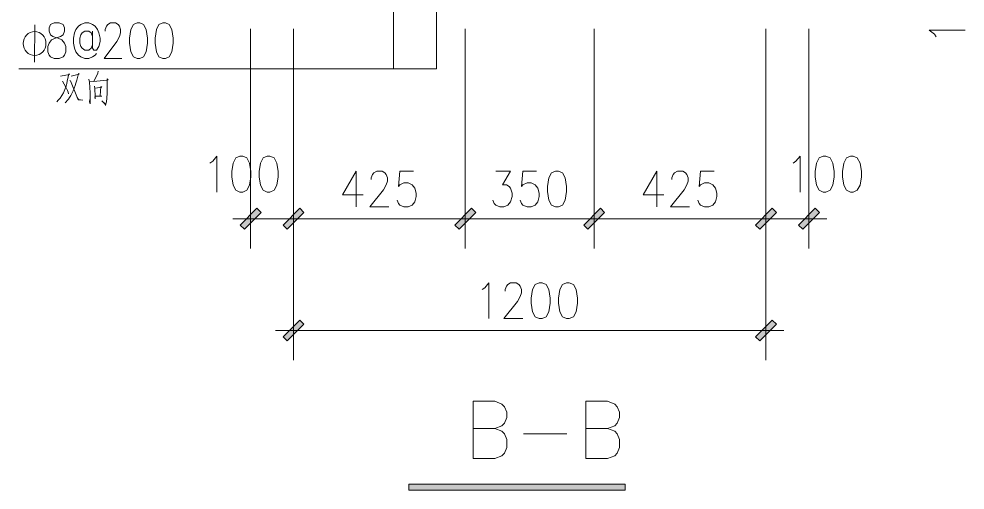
# Model space of a CAD drawing. Header units: millimetres. Extents: x 0 to 586, y 0 to 414.
# Drawn here: x 168.7 to 246.9, y 256.3 to 295.2 of the extents above; entities that cross this region are included whole.
import ezdxf

# ---------------------------------------------------------------- set-up
doc = ezdxf.new("R2010")
doc.units = ezdxf.units.MM

msp = doc.modelspace()

# ---------------------------------------------------------------- hatches: boundary and pattern name
h = msp.add_hatch(color=0)
h.dxf.hatch_style = 2
h.paths.add_polyline_path([(188.326889, 279.530528), (188.676139, 279.181278), (187.296778, 277.801917), (186.947528, 278.147639)])
h = msp.add_hatch(color=0)
h.dxf.hatch_style = 2
h.paths.add_polyline_path([(191.875833, 279.530528), (192.225083, 279.181278), (190.845722, 277.801917), (190.496472, 278.147639)])
h = msp.add_hatch(color=0)
h.dxf.hatch_style = 2
h.paths.add_polyline_path([(190.845722, 277.801917), (190.496472, 278.147639), (191.875833, 279.530528), (192.225083, 279.181278)])
h = msp.add_hatch(color=0)
h.dxf.hatch_style = 2
h.paths.add_polyline_path([(206.075139, 279.530528), (206.420861, 279.181278), (205.0415, 277.801917), (204.69225, 278.147639)])
h = msp.add_hatch(color=0)
h.dxf.hatch_style = 2
h.paths.add_polyline_path([(205.0415, 277.801917), (204.69225, 278.147639), (206.075139, 279.530528), (206.420861, 279.181278)])
h = msp.add_hatch(color=0)
h.dxf.hatch_style = 2
h.paths.add_polyline_path([(215.688333, 277.801917), (215.342611, 278.147639), (216.721972, 279.530528), (217.071222, 279.181278)])
h = msp.add_hatch(color=0)
h.dxf.hatch_style = 2
h.paths.add_polyline_path([(216.721972, 279.530528), (217.071222, 279.181278), (215.688333, 277.801917), (215.342611, 278.147639)])
h = msp.add_hatch(color=0)
h.dxf.hatch_style = 2
h.paths.add_polyline_path([(230.91775, 279.530528), (231.267, 279.181278), (229.887639, 277.801917), (229.538389, 278.147639)])
h = msp.add_hatch(color=0)
h.dxf.hatch_style = 2
h.paths.add_polyline_path([(229.887639, 277.801917), (229.538389, 278.147639), (230.91775, 279.530528), (231.267, 279.181278)])
h = msp.add_hatch(color=0)
h.dxf.hatch_style = 2
h.paths.add_polyline_path([(233.436583, 277.801917), (233.087333, 278.147639), (234.466694, 279.530528), (234.815944, 279.181278)])
h = msp.add_hatch(color=0)
h.dxf.hatch_style = 2
h.paths.add_polyline_path([(191.875833, 270.301861), (192.225083, 269.956139), (190.845722, 268.57325), (190.496472, 268.9225)])
h = msp.add_hatch(color=0)
h.dxf.hatch_style = 2
h.paths.add_polyline_path([(229.887639, 268.57325), (229.538389, 268.9225), (230.91775, 270.301861), (231.267, 269.956139)])
h = msp.add_hatch(color=0)
h.dxf.hatch_style = 2
h.paths.add_polyline_path([(200.878722, 256.257778), (200.878722, 256.751667), (218.7575, 256.751667), (218.7575, 256.257778)])

# ---------------------------------------------------------------- linework, layer by layer
at = {"color": 0, "lineweight": 0}
for points in [[(199.615778, 303.75225), (199.615778, 291.048722)], [(203.164722, 303.75225), (203.164722, 291.048722)], [(174.748472, 294.153167), (174.748472, 292.745583), (174.854306, 292.604472), (175.065972, 292.604472), (175.277639, 292.886694), (175.383472, 293.310028), (175.383472, 293.588722), (175.277639, 294.012056), (175.171806, 294.294278), (174.960139, 294.5765), (174.748472, 294.717611), (174.430972, 294.858722), (174.113472, 294.858722), (173.795972, 294.717611), (173.587833, 294.5765), (173.376167, 294.294278), (173.270333, 294.012056), (173.1645, 293.588722), (173.1645, 293.168917), (173.270333, 292.745583), (173.376167, 292.463361), (173.587833, 292.181139), (173.795972, 292.040028), (174.113472, 291.898917), (174.430972, 291.898917), (174.748472, 292.040028), (174.960139, 292.181139), (175.065972, 292.32225)], [(175.803278, 294.153167), (175.803278, 294.294278), (175.909111, 294.5765), (176.014944, 294.717611), (176.226611, 294.858722), (176.649944, 294.858722), (176.861611, 294.717611), (176.967444, 294.5765), (177.073278, 294.294278), (177.073278, 294.012056), (176.967444, 293.729833), (176.755778, 293.310028), (175.697444, 291.898917), (177.179111, 291.898917)], [(169.971861, 294.689389), (169.961278, 291.599056)], [(174.748472, 293.729833), (174.642639, 294.012056), (174.430972, 294.153167), (174.113472, 294.153167), (173.901806, 294.012056), (173.795972, 293.870944), (173.693667, 293.588722), (173.693667, 293.168917), (173.795972, 292.886694), (173.901806, 292.745583), (174.113472, 292.604472), (174.430972, 292.604472), (174.642639, 292.745583), (174.748472, 293.027806)], [(187.811833, 294.350722), (187.811833, 276.200306)], [(191.360778, 294.350722), (191.360778, 276.200306)], [(191.360778, 294.350722), (191.360778, 276.200306)], [(191.360778, 294.350722), (191.360778, 266.975167)], [(205.556556, 294.350722), (205.556556, 276.200306)], [(205.556556, 294.350722), (205.556556, 276.200306)], [(216.206917, 294.350722), (216.206917, 276.200306)], [(216.206917, 294.350722), (216.206917, 276.200306)], [(230.402694, 294.350722), (230.402694, 276.200306)], [(230.402694, 294.350722), (230.402694, 276.200306)], [(230.402694, 294.350722), (230.402694, 266.975167)], [(233.951639, 294.350722), (233.951639, 276.200306)], [(244.460889, 293.683972), (244.319778, 293.906222), (243.899972, 294.244889), (246.85625, 294.244889)], [(203.164722, 291.048722), (168.666583, 291.048722)], [(172.092056, 290.456056), (172.836417, 290.572472), (172.779972, 290.643028), (172.744694, 290.3855), (172.667083, 290.03625), (172.631806, 289.852806), (172.575361, 289.619972), (172.462472, 289.33775), (172.353111, 289.059056), (172.222583, 288.850917), (172.070889, 288.63925), (171.922722, 288.452278), (171.809833, 288.335861)], [(172.984583, 290.456056), (173.654861, 290.597167), (173.580778, 290.667722), (173.506694, 290.339639), (173.45025, 290.106806), (173.376167, 289.873972), (173.319722, 289.665833), (173.245639, 289.454167), (173.153917, 289.246028), (173.079833, 289.059056), (172.949306, 288.850917), (172.854056, 288.688639), (172.762333, 288.547528), (172.667083, 288.431111), (172.557722, 288.335861), (172.483639, 288.244139)], [(172.875222, 290.085639), (172.928139, 290.060944), (173.563139, 288.476972), (173.937083, 288.452278), (173.580778, 288.522833), (173.471417, 288.688639)], [(174.455667, 290.202056), (174.512111, 289.944528), (174.550917, 289.059056), (174.550917, 289.037889), (174.550917, 288.476972), (174.550917, 288.152417), (174.512111, 288.335861), (174.533278, 288.522833)], [(174.533278, 289.969222), (175.965556, 290.106806), (176.039639, 290.152667), (175.965556, 290.223222), (175.965556, 289.687), (175.947917, 289.08375), (175.947917, 289.037889), (175.930278, 288.63925), (175.891472, 288.335861), (175.856194, 288.152417), (175.817389, 288.036), (175.743306, 288.198278), (175.517528, 288.406417), (175.835028, 288.127722)], [(175.203556, 290.851167), (175.182389, 290.688889), (174.868417, 290.015083)], [(172.257861, 290.03625), (172.406028, 289.78225), (172.575361, 289.478861), (172.68825, 289.270722), (172.744694, 289.129611), (172.762333, 288.9885)], [(174.903694, 289.619972), (174.9425, 289.408306), (174.960139, 288.780361), (174.960139, 288.572222), (174.9425, 288.7345), (174.960139, 288.780361), (175.517528, 288.805056), (175.390528, 288.826222), (175.443444, 289.595278), (175.517528, 289.524722), (174.960139, 289.454167)], [(184.453389, 283.269972), (184.679167, 283.411083), (185.017833, 283.830889), (185.017833, 280.874611)], [(232.656944, 283.269972), (232.882722, 283.411083), (233.221389, 283.830889), (233.221389, 280.874611)], [(196.543083, 282.60675), (195.417722, 280.63825), (197.107528, 280.63825)], [(196.543083, 282.60675), (196.543083, 279.650472)], [(197.784861, 281.904722), (197.784861, 282.045833), (197.89775, 282.328056), (198.007111, 282.469167), (198.232889, 282.60675), (198.684444, 282.60675), (198.910222, 282.469167), (199.023111, 282.328056), (199.136, 282.045833), (199.136, 281.763611), (199.023111, 281.481389), (198.797333, 281.058056), (197.671972, 279.650472), (199.248889, 279.650472)], [(201.277361, 282.60675), (200.148472, 282.60675), (200.035583, 281.340278), (200.148472, 281.481389), (200.487139, 281.6225), (200.825806, 281.6225), (201.164472, 281.481389), (201.39025, 281.199167), (201.503139, 280.775833), (201.503139, 280.497139), (201.39025, 280.073806), (201.164472, 279.791583), (200.825806, 279.650472), (200.487139, 279.650472), (200.148472, 279.791583), (200.035583, 279.932694), (199.922694, 280.214917)], [(208.064806, 282.60675), (209.303056, 282.60675), (208.62925, 281.481389), (208.967917, 281.481389), (209.190167, 281.340278), (209.303056, 281.199167), (209.415944, 280.775833), (209.415944, 280.497139), (209.303056, 280.073806), (209.080806, 279.791583), (208.742139, 279.650472), (208.403472, 279.650472), (208.064806, 279.791583), (207.951917, 279.932694), (207.839028, 280.214917)], [(211.444417, 282.60675), (210.319056, 282.60675), (210.206167, 281.340278), (210.319056, 281.481389), (210.657722, 281.6225), (210.992861, 281.6225), (211.331528, 281.481389), (211.557306, 281.199167), (211.670194, 280.775833), (211.670194, 280.497139), (211.557306, 280.073806), (211.331528, 279.791583), (210.992861, 279.650472), (210.657722, 279.650472), (210.319056, 279.791583), (210.206167, 279.932694), (210.093278, 280.214917)], [(221.389222, 282.60675), (220.263861, 280.63825), (221.953667, 280.63825)], [(221.389222, 282.60675), (221.389222, 279.650472)], [(222.627472, 281.904722), (222.627472, 282.045833), (222.740361, 282.328056), (222.85325, 282.469167), (223.079028, 282.60675), (223.530583, 282.60675), (223.756361, 282.469167), (223.86925, 282.328056), (223.982139, 282.045833), (223.982139, 281.763611), (223.86925, 281.481389), (223.643472, 281.058056), (222.514583, 279.650472), (224.0915, 279.650472)], [(226.119972, 282.60675), (224.994611, 282.60675), (224.881722, 281.340278), (224.994611, 281.481389), (225.333278, 281.6225), (225.671944, 281.6225), (226.007083, 281.481389), (226.232861, 281.199167), (226.34575, 280.775833), (226.34575, 280.497139), (226.232861, 280.073806), (226.007083, 279.791583), (225.671944, 279.650472), (225.333278, 279.650472), (224.994611, 279.791583), (224.881722, 279.932694), (224.768833, 280.214917)], [(189.289972, 278.666222), (186.333694, 278.666222)], [(187.822417, 278.666222), (191.350194, 278.666222)], [(192.838917, 278.666222), (189.882639, 278.666222)], [(189.882639, 278.666222), (192.838917, 278.666222)], [(191.371361, 278.666222), (205.5495, 278.666222)], [(207.038222, 278.666222), (204.078417, 278.666222)], [(204.078417, 278.666222), (207.038222, 278.666222)], [(205.567139, 278.666222), (216.196333, 278.666222)], [(214.72525, 278.666222), (217.685056, 278.666222)], [(217.685056, 278.666222), (214.72525, 278.666222)], [(216.213972, 278.666222), (230.392111, 278.666222)], [(231.880833, 278.666222), (228.924556, 278.666222)], [(228.924556, 278.666222), (231.880833, 278.666222)], [(230.413278, 278.666222), (233.941056, 278.666222)], [(232.4735, 278.666222), (235.429778, 278.666222)], [(206.939444, 272.820694), (207.165222, 272.958278), (207.500361, 273.381611), (207.500361, 270.425333)], [(208.855028, 272.679583), (208.855028, 272.820694), (208.967917, 273.099389), (209.080806, 273.2405), (209.303056, 273.381611), (209.754611, 273.381611), (209.980389, 273.2405), (210.093278, 273.099389), (210.206167, 272.820694), (210.206167, 272.538472), (210.093278, 272.25625), (209.8675, 271.832917), (208.742139, 270.425333), (210.319056, 270.425333)], [(192.838917, 269.437556), (189.882639, 269.437556)], [(191.371361, 269.437556), (230.392111, 269.437556)], [(228.924556, 269.437556), (231.880833, 269.437556)], [(206.202139, 258.861278), (206.202139, 263.592028), (207.987194, 263.592028), (208.583389, 263.36625), (208.780944, 263.144), (208.9785, 262.692444), (208.9785, 262.240889), (208.780944, 261.789333), (208.583389, 261.563556), (207.987194, 261.341306)], [(215.522528, 258.861278), (215.522528, 263.592028), (217.307583, 263.592028), (217.903778, 263.36625), (218.101333, 263.144), (218.298889, 262.692444), (218.298889, 262.240889), (218.101333, 261.789333), (217.903778, 261.563556), (217.307583, 261.341306)], [(206.202139, 261.341306), (207.987194, 261.341306), (208.583389, 261.115528), (208.780944, 260.88975), (208.9785, 260.438194), (208.9785, 259.760861), (208.780944, 259.312833), (208.583389, 259.087056), (207.987194, 258.861278), (206.202139, 258.861278)], [(215.522528, 261.341306), (217.307583, 261.341306), (217.903778, 261.115528), (218.101333, 260.88975), (218.298889, 260.438194), (218.298889, 259.760861), (218.101333, 259.312833), (217.903778, 259.087056), (217.307583, 258.861278), (215.522528, 258.861278)], [(210.364917, 260.88975), (213.935028, 260.88975)]]:
    msp.add_lwpolyline(points, dxfattribs=at)
for points in [[(171.580528, 294.858722), (171.263028, 294.717611), (171.157194, 294.435389), (171.157194, 294.153167), (171.263028, 293.870944), (171.474694, 293.729833), (171.898028, 293.588722), (172.212, 293.447611), (172.423667, 293.168917), (172.5295, 292.886694), (172.5295, 292.463361), (172.423667, 292.181139), (172.317833, 292.040028), (172.000333, 291.898917), (171.580528, 291.898917), (171.263028, 292.040028), (171.157194, 292.181139), (171.051361, 292.463361), (171.051361, 292.886694), (171.157194, 293.168917), (171.368861, 293.447611), (171.686361, 293.588722), (172.106167, 293.729833), (172.317833, 293.870944), (172.423667, 294.153167), (172.423667, 294.435389), (172.317833, 294.717611), (172.000333, 294.858722)], [(178.445583, 294.858722), (178.128083, 294.717611), (177.916417, 294.294278), (177.810583, 293.588722), (177.810583, 293.168917), (177.916417, 292.463361), (178.128083, 292.040028), (178.445583, 291.898917), (178.65725, 291.898917), (178.97475, 292.040028), (179.186417, 292.463361), (179.29225, 293.168917), (179.29225, 293.588722), (179.186417, 294.294278), (178.97475, 294.717611), (178.65725, 294.858722)], [(180.558722, 294.858722), (180.241222, 294.717611), (180.029556, 294.294278), (179.923722, 293.588722), (179.923722, 293.168917), (180.029556, 292.463361), (180.241222, 292.040028), (180.558722, 291.898917), (180.770389, 291.898917), (181.087889, 292.040028), (181.296028, 292.463361), (181.401861, 293.168917), (181.401861, 293.588722), (181.296028, 294.294278), (181.087889, 294.717611), (180.770389, 294.858722)], [(186.933417, 283.830889), (186.59475, 283.689778), (186.368972, 283.269972), (186.256083, 282.564417), (186.256083, 282.141083), (186.368972, 281.439056), (186.59475, 281.015722), (186.933417, 280.874611), (187.159194, 280.874611), (187.497861, 281.015722), (187.720111, 281.439056), (187.833, 282.141083), (187.833, 282.564417), (187.720111, 283.269972), (187.497861, 283.689778), (187.159194, 283.830889)], [(189.187667, 283.830889), (188.849, 283.689778), (188.623222, 283.269972), (188.510333, 282.564417), (188.510333, 282.141083), (188.623222, 281.439056), (188.849, 281.015722), (189.187667, 280.874611), (189.413444, 280.874611), (189.748583, 281.015722), (189.974361, 281.439056), (190.08725, 282.141083), (190.08725, 282.564417), (189.974361, 283.269972), (189.748583, 283.689778), (189.413444, 283.830889)], [(235.136972, 283.830889), (234.798306, 283.689778), (234.572528, 283.269972), (234.459639, 282.564417), (234.459639, 282.141083), (234.572528, 281.439056), (234.798306, 281.015722), (235.136972, 280.874611), (235.359222, 280.874611), (235.697889, 281.015722), (235.923667, 281.439056), (236.036556, 282.141083), (236.036556, 282.564417), (235.923667, 283.269972), (235.697889, 283.689778), (235.359222, 283.830889)], [(237.387694, 283.830889), (237.052556, 283.689778), (236.826778, 283.269972), (236.713889, 282.564417), (236.713889, 282.141083), (236.826778, 281.439056), (237.052556, 281.015722), (237.387694, 280.874611), (237.613472, 280.874611), (237.952139, 281.015722), (238.177917, 281.439056), (238.290806, 282.141083), (238.290806, 282.564417), (238.177917, 283.269972), (237.952139, 283.689778), (237.613472, 283.830889)], [(213.021333, 282.60675), (212.686194, 282.469167), (212.460417, 282.045833), (212.347528, 281.340278), (212.347528, 280.916944), (212.460417, 280.214917), (212.686194, 279.791583), (213.021333, 279.650472), (213.247111, 279.650472), (213.585778, 279.791583), (213.811556, 280.214917), (213.924444, 280.916944), (213.924444, 281.340278), (213.811556, 282.045833), (213.585778, 282.469167), (213.247111, 282.60675)], [(188.326889, 279.530528), (188.676139, 279.181278), (187.296778, 277.801917), (186.947528, 278.147639)], [(191.875833, 279.530528), (192.225083, 279.181278), (190.845722, 277.801917), (190.496472, 278.147639)], [(190.845722, 277.801917), (190.496472, 278.147639), (191.875833, 279.530528), (192.225083, 279.181278)], [(206.075139, 279.530528), (206.420861, 279.181278), (205.0415, 277.801917), (204.69225, 278.147639)], [(205.0415, 277.801917), (204.69225, 278.147639), (206.075139, 279.530528), (206.420861, 279.181278)], [(215.688333, 277.801917), (215.342611, 278.147639), (216.721972, 279.530528), (217.071222, 279.181278)], [(216.721972, 279.530528), (217.071222, 279.181278), (215.688333, 277.801917), (215.342611, 278.147639)], [(230.91775, 279.530528), (231.267, 279.181278), (229.887639, 277.801917), (229.538389, 278.147639)], [(229.887639, 277.801917), (229.538389, 278.147639), (230.91775, 279.530528), (231.267, 279.181278)], [(233.436583, 277.801917), (233.087333, 278.147639), (234.466694, 279.530528), (234.815944, 279.181278)], [(211.670194, 273.381611), (211.331528, 273.2405), (211.10575, 272.820694), (210.992861, 272.115139), (210.992861, 271.691806), (211.10575, 270.989778), (211.331528, 270.566444), (211.670194, 270.425333), (211.895972, 270.425333), (212.234639, 270.566444), (212.460417, 270.989778), (212.573306, 271.691806), (212.573306, 272.115139), (212.460417, 272.820694), (212.234639, 273.2405), (211.895972, 273.381611)], [(213.924444, 273.381611), (213.585778, 273.2405), (213.36, 272.820694), (213.247111, 272.115139), (213.247111, 271.691806), (213.36, 270.989778), (213.585778, 270.566444), (213.924444, 270.425333), (214.150222, 270.425333), (214.488889, 270.566444), (214.714667, 270.989778), (214.824028, 271.691806), (214.824028, 272.115139), (214.714667, 272.820694), (214.488889, 273.2405), (214.150222, 273.381611)], [(191.875833, 270.301861), (192.225083, 269.956139), (190.845722, 268.57325), (190.496472, 268.9225)], [(229.887639, 268.57325), (229.538389, 268.9225), (230.91775, 270.301861), (231.267, 269.956139)], [(200.878722, 256.257778), (200.878722, 256.751667), (218.7575, 256.751667), (218.7575, 256.257778)]]:
    msp.add_lwpolyline(points, close=True, dxfattribs=at)
msp.add_ellipse((169.966569, 293.142458), major_axis=(0, 0.986014), ratio=0.949911, start_param=0, end_param=6.283185, dxfattribs=at)

doc.saveas('drawing.dxf')
